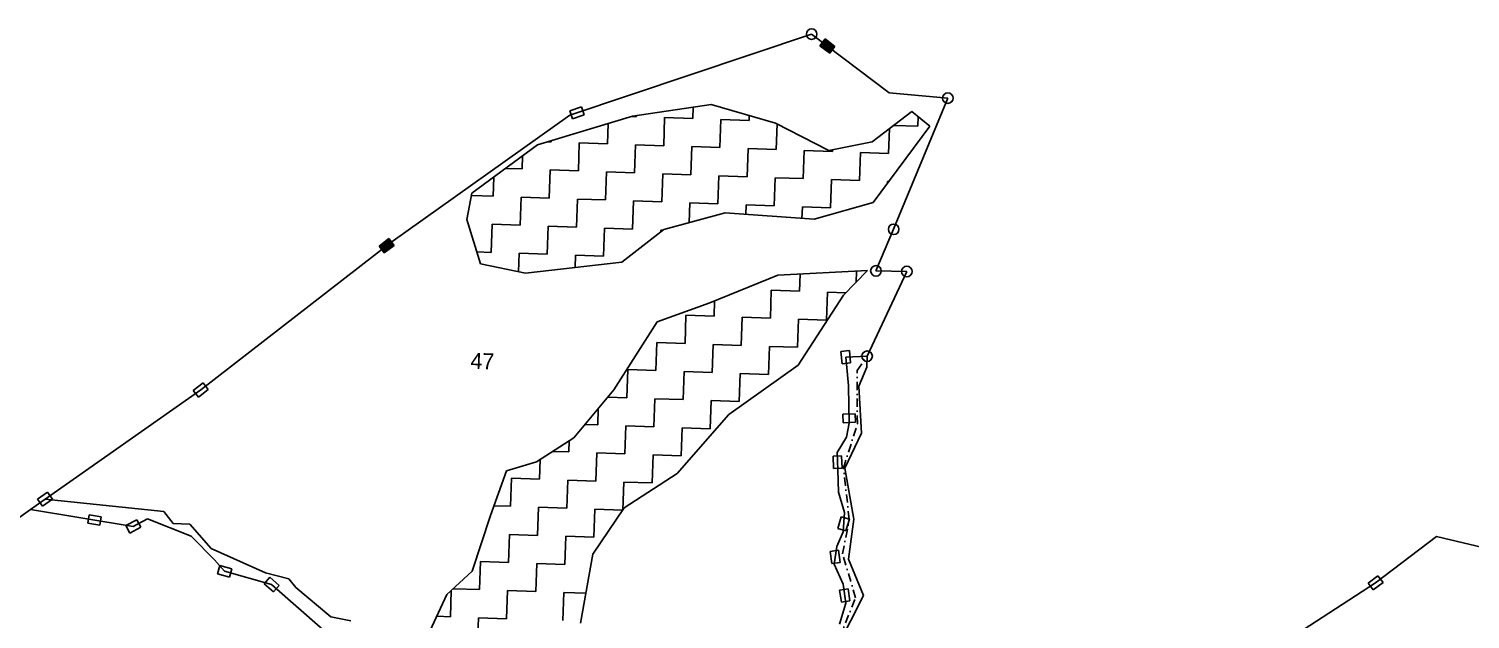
# Model space of a CAD drawing. Header units: metres. Extents: x 314603 to 317868, y 1882612 to 1884777.
# Drawn here: x 315112 to 315974, y 1883607 to 1883960 of the extents above; entities that cross this region are included whole.
import ezdxf

# ---------------------------------------------------------------- set-up
doc = ezdxf.new("R2010")
doc.units = ezdxf.units.M
doc.header["$MEASUREMENT"] = 0
doc.linetypes.add('DASHDOT', pattern=[1, 0.5, -0.25, 0, -0.25])
for name, color, linetype in [('OFF', 1, 'Continuous'), ('POLY_HATCH', 12, 'Continuous'), ('POLY_WATER', 4, 'Continuous'), ('TEXT_PARCEL', 7, 'Continuous'), ('V_BOUND_LINE', 7, 'Continuous'), ('V_BOUND_STREAM_LINE', 7, 'DASHDOT')]:
    doc.layers.add(name, color=color, linetype=linetype)
doc.styles.add('TEXT_MAP', font='')
doc.styles.get('TEXT_MAP').set_extended_font_data('Kruti Dev 050')

msp = doc.modelspace()

# ---------------------------------------------------------------- hatches: boundary and pattern name
for points in [[(315590.79, 1883945.63), (315593.87, 1883949.69), (315588, 1883954.15), (315584.92, 1883950.08)], [(315321.42, 1883830.19), (315324.55, 1883826.16), (315330.37, 1883830.68), (315327.24, 1883834.71)]]:
    msp.add_hatch(color=256).paths.add_polyline_path(points)

# ---------------------------------------------------------------- linework, layer by layer
for p, q in [((315584.92, 1883950.08), (315588, 1883954.15)), ((315590.79, 1883945.63), (315584.92, 1883950.08)), ((315588, 1883954.15), (315593.87, 1883949.69)), ((315593.87, 1883949.69), (315590.79, 1883945.63)), ((315435.36, 1883911.2), (315442.35, 1883913.55)), ((315442.35, 1883913.55), (315443.97, 1883908.71)), ((315436.98, 1883906.37), (315435.36, 1883911.2)), ((315443.97, 1883908.71), (315436.98, 1883906.37)), ((315321.42, 1883830.19), (315327.24, 1883834.71)), ((315324.55, 1883826.16), (315321.42, 1883830.19)), ((315330.37, 1883830.68), (315324.55, 1883826.16)), ((315327.24, 1883834.71), (315330.37, 1883830.68)), ((315597.47, 1883767.28), (315602.55, 1883767.75)), ((315598.15, 1883759.94), (315597.47, 1883767.28)), ((315602.55, 1883767.75), (315603.23, 1883760.41)), ((315603.23, 1883760.41), (315598.15, 1883759.94)), ((315210.37, 1883743.97), (315216.2, 1883748.49)), ((315213.5, 1883739.94), (315210.37, 1883743.97)), ((315219.32, 1883744.46), (315213.5, 1883739.94)), ((315216.2, 1883748.49), (315219.32, 1883744.46)), ((315598.6, 1883729.72), (315605.97, 1883729.98)), ((315598.79, 1883724.62), (315598.6, 1883729.72)), ((315606.15, 1883724.88), (315598.79, 1883724.62)), ((315605.97, 1883729.98), (315606.15, 1883724.88)), ((315592.79, 1883704.73), (315597.89, 1883704.89)), ((315593.04, 1883697.36), (315592.79, 1883704.73)), ((315598.13, 1883697.53), (315593.04, 1883697.36)), ((315597.89, 1883704.89), (315598.13, 1883697.53)), ((315117.27, 1883678.93), (315123.3, 1883683.16)), ((315123.3, 1883683.16), (315126.23, 1883678.98)), ((315120.19, 1883674.75), (315117.27, 1883678.93)), ((315126.23, 1883678.98), (315120.19, 1883674.75)), ((315147.25, 1883664.58), (315148.08, 1883669.61)), ((315154.52, 1883663.38), (315147.25, 1883664.58)), ((315148.08, 1883669.61), (315155.36, 1883668.41)), ((315155.36, 1883668.41), (315154.52, 1883663.38)), ((315170.03, 1883663.14), (315176.51, 1883666.66)), ((315172.47, 1883658.66), (315170.03, 1883663.14)), ((315176.51, 1883666.66), (315178.95, 1883662.18)), ((315595.58, 1883661.4), (315597.71, 1883668.46)), ((315597.71, 1883668.46), (315602.59, 1883666.99)), ((315602.59, 1883666.99), (315600.46, 1883659.93)), ((315178.95, 1883662.18), (315172.47, 1883658.66)), ((315600.46, 1883659.93), (315595.58, 1883661.4)), ((315591.07, 1883647.71), (315596.12, 1883648.39)), ((315592.05, 1883640.4), (315591.07, 1883647.71)), ((315596.12, 1883648.39), (315597.1, 1883641.08)), ((315224.83, 1883634.33), (315226.21, 1883639.24)), ((315226.21, 1883639.24), (315233.3, 1883637.24)), ((315233.3, 1883637.24), (315231.92, 1883632.34)), ((315597.1, 1883641.08), (315592.05, 1883640.4)), ((315231.92, 1883632.34), (315224.83, 1883634.33)), ((315252.75, 1883628.39), (315256.12, 1883632.22)), ((315258.28, 1883623.52), (315252.75, 1883628.39)), ((315256.12, 1883632.22), (315261.65, 1883627.35)), ((315912.63, 1883628.67), (315918.49, 1883633.14)), ((315915.72, 1883624.62), (315912.63, 1883628.67)), ((315921.58, 1883629.09), (315915.72, 1883624.62)), ((315918.49, 1883633.14), (315921.58, 1883629.09)), ((315261.65, 1883627.35), (315258.28, 1883623.52)), ((315596.69, 1883624.61), (315601.73, 1883625.39)), ((315597.82, 1883617.32), (315596.69, 1883624.61)), ((315601.73, 1883625.39), (315602.86, 1883618.1)), ((315602.86, 1883618.1), (315597.82, 1883617.32))]:
    msp.add_line(p, q)
for centre in [(315579.98, 1883957.04), (315661.38, 1883918.75), (315628.98, 1883840.29), (315618.41, 1883815.43), (315636.86, 1883815.07), (315613.12, 1883764.41)]:
    msp.add_circle(centre, 3.16)
at = {"layer": 'OFF'}
msp.add_line((315600.35, 1883763.85), (315613.12, 1883764.41), dxfattribs=at)
at = {"layer": 'POLY_HATCH'}
for p, q in [((315519.91, 1883914.97), (315472.85, 1883908.02)), ((315558.44, 1883903.76), (315519.91, 1883914.97)), ((315472.85, 1883908.02), (315416.2, 1883890.87)), ((315590.2, 1883887.51), (315558.44, 1883903.76)), ((315639.81, 1883910.84), (315616.1, 1883892.55)), ((315650.71, 1883901.9), (315639.81, 1883910.84)), ((315616.83, 1883856.3), (315650.71, 1883901.9)), ((315416.2, 1883890.87), (315376.95, 1883861.92)), ((315616.1, 1883892.55), (315590.2, 1883887.51)), ((315376.95, 1883861.92), (315373.77, 1883846.22)), ((315581.53, 1883846.31), (315616.83, 1883856.3)), ((315373.77, 1883846.22), (315382.08, 1883819.59)), ((315491.62, 1883840.19), (315528.24, 1883850.12)), ((315528.24, 1883850.12), (315581.53, 1883846.31)), ((315466.54, 1883820.63), (315491.62, 1883840.19)), ((315382.08, 1883819.59), (315408.93, 1883814.05)), ((315408.93, 1883814.05), (315466.54, 1883820.63)), ((315519.03, 1883796.42), (315559.82, 1883812.8)), ((315559.82, 1883812.8), (315613.34, 1883815.57)), ((315613.34, 1883815.57), (315598.99, 1883800.91)), ((315598.99, 1883800.91), (315571.82, 1883759.03)), ((315487.63, 1883784.99), (315519.03, 1883796.42)), ((315461.83, 1883744.37), (315487.63, 1883784.99)), ((315571.82, 1883759.03), (315530.57, 1883729.49)), ((315437.76, 1883715.56), (315461.83, 1883744.37)), ((315530.57, 1883729.49), (315499.68, 1883694.33)), ((315415.5, 1883701.18), (315437.76, 1883715.56)), ((315397.51, 1883695.87), (315415.5, 1883701.18)), ((315388.01, 1883669.19), (315397.51, 1883695.87)), ((315499.68, 1883694.33), (315467.97, 1883673.68)), ((315467.97, 1883673.68), (315449.21, 1883646)), ((315376.98, 1883635.97), (315388.01, 1883669.19)), ((315449.21, 1883646), (315441.86, 1883604.75)), ((315361.99, 1883622), (315376.98, 1883635.97)), ((315350.58, 1883597.36), (315361.99, 1883622))]:
    msp.add_line(p, q, dxfattribs=at)
at = {"layer": 'POLY_HATCH', "linetype": 'Continuous'}
for p, q in [((315508.91, 1883906.52), (315509.15, 1883913.38)), ((315472.09, 1883907.79), (315475.3, 1883907.68)), ((315475.3, 1883907.68), (315475.32, 1883908.39)), ((315491.53, 1883890.29), (315492.11, 1883907.1)), ((315492.11, 1883907.1), (315508.91, 1883906.52)), ((315525.14, 1883889.14), (315525.72, 1883905.95)), ((315525.72, 1883905.95), (315542.53, 1883905.37)), ((315542.53, 1883905.37), (315542.63, 1883908.36)), ((315643.38, 1883901.89), (315643.58, 1883907.75)), ((315457.91, 1883891.45), (315458.33, 1883903.63)), ((315558.76, 1883887.98), (315559.29, 1883903.33)), ((315625.99, 1883885.67), (315626.5, 1883900.58)), ((315628.86, 1883902.39), (315643.38, 1883901.89)), ((315422.18, 1883892.68), (315424.29, 1883892.61)), ((315424.29, 1883892.61), (315424.32, 1883893.33)), ((315440.52, 1883875.22), (315441.1, 1883892.03)), ((315441.1, 1883892.03), (315457.91, 1883891.45)), ((315474.14, 1883874.07), (315474.72, 1883890.87)), ((315474.72, 1883890.87), (315491.53, 1883890.29)), ((315507.76, 1883872.91), (315508.33, 1883889.72)), ((315508.33, 1883889.72), (315525.14, 1883889.14)), ((315541.37, 1883871.75), (315541.95, 1883888.56)), ((315541.95, 1883888.56), (315558.76, 1883887.98)), ((315574.99, 1883870.59), (315575.57, 1883887.4)), ((315575.57, 1883887.4), (315592.38, 1883886.82)), ((315592.38, 1883886.82), (315592.41, 1883887.94)), ((315406.91, 1883876.38), (315407.18, 1883884.22)), ((315608.6, 1883869.44), (315609.18, 1883886.24)), ((315609.18, 1883886.24), (315625.99, 1883885.67)), ((315389.52, 1883860.15), (315389.91, 1883871.48)), ((315397.01, 1883876.72), (315406.91, 1883876.38)), ((315423.14, 1883858.99), (315423.72, 1883875.8)), ((315423.72, 1883875.8), (315440.52, 1883875.22)), ((315456.75, 1883857.84), (315457.33, 1883874.64)), ((315457.33, 1883874.64), (315474.14, 1883874.07)), ((315490.37, 1883856.68), (315490.95, 1883873.49)), ((315490.95, 1883873.49), (315507.76, 1883872.91)), ((315523.99, 1883855.52), (315524.56, 1883872.33)), ((315524.56, 1883872.33), (315541.37, 1883871.75)), ((315557.6, 1883854.36), (315558.18, 1883871.17)), ((315558.18, 1883871.17), (315574.99, 1883870.59)), ((315591.22, 1883853.21), (315591.8, 1883870.01)), ((315591.8, 1883870.01), (315608.6, 1883869.44)), ((315625.38, 1883867.8), (315625.41, 1883868.86)), ((315625.41, 1883868.86), (315626.14, 1883868.83)), ((315376.68, 1883860.59), (315389.52, 1883860.15)), ((315405.75, 1883842.76), (315406.33, 1883859.57)), ((315406.33, 1883859.57), (315423.14, 1883858.99)), ((315439.37, 1883841.61), (315439.94, 1883858.41)), ((315439.94, 1883858.41), (315456.75, 1883857.84)), ((315472.98, 1883840.45), (315473.56, 1883857.26)), ((315473.56, 1883857.26), (315490.37, 1883856.68)), ((315506.77, 1883844.3), (315507.18, 1883856.1)), ((315507.18, 1883856.1), (315523.99, 1883855.52)), ((315540.6, 1883849.24), (315540.79, 1883854.94)), ((315540.79, 1883854.94), (315557.6, 1883854.36)), ((315574.17, 1883846.84), (315574.41, 1883853.79)), ((315574.41, 1883853.79), (315591.22, 1883853.21)), ((315388.36, 1883826.53), (315388.94, 1883843.34)), ((315388.94, 1883843.34), (315405.75, 1883842.76)), ((315421.98, 1883825.38), (315422.56, 1883842.19)), ((315422.56, 1883842.19), (315439.37, 1883841.61)), ((315455.6, 1883824.22), (315456.17, 1883841.03)), ((315456.17, 1883841.03), (315472.98, 1883840.45)), ((315489.75, 1883838.73), (315489.79, 1883839.87)), ((315489.79, 1883839.87), (315491.15, 1883839.82)), ((315379.82, 1883826.83), (315388.36, 1883826.53)), ((315404.79, 1883814.9), (315405.17, 1883825.96)), ((315405.17, 1883825.96), (315421.98, 1883825.38)), ((315438.53, 1883817.43), (315438.79, 1883824.8)), ((315438.79, 1883824.8), (315455.6, 1883824.22)), ((315572.67, 1883803.36), (315573.02, 1883813.48)), ((315606.51, 1883808.59), (315606.74, 1883815.23)), ((315555.29, 1883787.13), (315555.87, 1883803.94)), ((315555.87, 1883803.94), (315572.67, 1883803.36)), ((315588.9, 1883785.97), (315589.48, 1883802.78)), ((315589.48, 1883802.78), (315600.45, 1883802.4)), ((315521.67, 1883788.29), (315521.99, 1883797.61)), ((315504.28, 1883772.06), (315504.86, 1883788.87)), ((315504.86, 1883788.87), (315521.67, 1883788.29)), ((315537.9, 1883770.9), (315538.48, 1883787.71)), ((315538.48, 1883787.71), (315555.29, 1883787.13)), ((315571.52, 1883769.74), (315572.09, 1883786.55)), ((315572.09, 1883786.55), (315588.9, 1883785.97)), ((315486.9, 1883755.83), (315487.48, 1883772.64)), ((315487.48, 1883772.64), (315504.28, 1883772.06)), ((315520.51, 1883754.67), (315521.09, 1883771.48)), ((315521.09, 1883771.48), (315537.9, 1883770.9)), ((315554.13, 1883753.52), (315554.71, 1883770.32)), ((315554.71, 1883770.32), (315571.52, 1883769.74)), ((315469.51, 1883739.6), (315470.09, 1883756.41)), ((315470.09, 1883756.41), (315486.9, 1883755.83)), ((315503.13, 1883738.44), (315503.7, 1883755.25)), ((315503.7, 1883755.25), (315520.51, 1883754.67)), ((315536.74, 1883737.29), (315537.32, 1883754.09)), ((315537.32, 1883754.09), (315554.13, 1883753.52)), ((315458.17, 1883739.99), (315469.51, 1883739.6)), ((315452.12, 1883723.37), (315452.46, 1883733.16)), ((315485.74, 1883722.21), (315486.32, 1883739.02)), ((315486.32, 1883739.02), (315503.13, 1883738.44)), ((315519.36, 1883721.06), (315519.93, 1883737.86)), ((315519.93, 1883737.86), (315536.74, 1883737.29)), ((315444.5, 1883723.63), (315452.12, 1883723.37)), ((315468.35, 1883705.98), (315468.93, 1883722.79)), ((315468.93, 1883722.79), (315485.74, 1883722.21)), ((315501.97, 1883704.83), (315502.55, 1883721.63)), ((315502.55, 1883721.63), (315519.36, 1883721.06)), ((315425.23, 1883707.47), (315434.74, 1883707.14)), ((315434.74, 1883707.14), (315434.96, 1883713.76)), ((315450.97, 1883689.75), (315451.54, 1883706.56)), ((315451.54, 1883706.56), (315468.35, 1883705.98)), ((315417.35, 1883690.91), (315417.75, 1883702.63)), ((315484.58, 1883688.6), (315485.16, 1883705.41)), ((315485.16, 1883705.41), (315501.97, 1883704.83)), ((315399.96, 1883674.68), (315400.54, 1883691.49)), ((315400.54, 1883691.49), (315417.35, 1883690.91)), ((315433.58, 1883673.53), (315434.16, 1883690.33)), ((315434.16, 1883690.33), (315450.97, 1883689.75)), ((315467.2, 1883672.54), (315467.77, 1883689.18)), ((315467.77, 1883689.18), (315484.58, 1883688.6)), ((315390.09, 1883675.02), (315399.96, 1883674.68)), ((315416.19, 1883657.3), (315416.77, 1883674.1)), ((315416.77, 1883674.1), (315433.58, 1883673.53)), ((315449.81, 1883656.14), (315450.39, 1883672.95)), ((315450.39, 1883672.95), (315467.09, 1883672.37)), ((315398.8, 1883641.07), (315399.38, 1883657.87)), ((315399.38, 1883657.87), (315416.19, 1883657.3)), ((315432.42, 1883639.91), (315433, 1883656.72)), ((315433, 1883656.72), (315449.81, 1883656.14)), ((315381.42, 1883624.84), (315382, 1883641.65)), ((315382, 1883641.65), (315398.8, 1883641.07)), ((315415.03, 1883623.68), (315415.61, 1883640.49)), ((315415.61, 1883640.49), (315432.42, 1883639.91)), ((315364.03, 1883608.61), (315364.58, 1883624.41)), ((315365.62, 1883625.38), (315381.42, 1883624.84)), ((315397.65, 1883607.45), (315398.23, 1883624.26)), ((315398.23, 1883624.26), (315415.03, 1883623.68)), ((315431.26, 1883606.29), (315431.84, 1883623.1)), ((315431.84, 1883623.1), (315445.05, 1883622.65)), ((315355.92, 1883608.89), (315364.03, 1883608.61)), ((315380.3, 1883592.49), (315380.84, 1883608.03)), ((315380.84, 1883608.03), (315397.65, 1883607.45))]:
    msp.add_line(p, q, dxfattribs=at)
at = {"layer": 'POLY_WATER'}
for p, q in [((315601.93, 1883746.82), (315600.35, 1883763.85)), ((315608.26, 1883746.47), (315612.91, 1883757.79)), ((315612.91, 1883757.79), (315613.12, 1883764.41)), ((315602.23, 1883734.81), (315601.93, 1883746.82)), ((315609.8, 1883718.42), (315608.26, 1883746.47)), ((315602.44, 1883724.39), (315602.23, 1883734.81)), ((315600.78, 1883715.97), (315602.44, 1883724.39)), ((315595.26, 1883706.87), (315600.78, 1883715.97)), ((315599.91, 1883697.41), (315609.8, 1883718.42)), ((315595.63, 1883696.45), (315595.26, 1883706.87)), ((315605.25, 1883667.01), (315599.91, 1883697.41)), ((315596.05, 1883683.15), (315595.63, 1883696.45)), ((315599.56, 1883671.03), (315596.05, 1883683.15)), ((315113.08, 1883672.81), (315174.49, 1883662.66)), ((315192.67, 1883671.62), (315121.75, 1883678.96)), ((315198.26, 1883664.47), (315192.67, 1883671.62)), ((315174.49, 1883662.66), (315182.93, 1883667.25)), ((315182.93, 1883667.25), (315209.09, 1883656.77)), ((315208.21, 1883663.94), (315198.26, 1883664.47)), ((315221.07, 1883649.41), (315208.21, 1883663.94)), ((315598.75, 1883659.37), (315599.56, 1883671.03)), ((315601.92, 1883643), (315605.25, 1883667.01)), ((315209.09, 1883656.77), (315223.09, 1883642.57)), ((315595.01, 1883650.69), (315598.75, 1883659.37)), ((315253.49, 1883634.95), (315221.07, 1883649.41)), ((315593.44, 1883640.02), (315595.01, 1883650.69)), ((315223.09, 1883642.57), (315229.06, 1883635.79)), ((315598.72, 1883628.15), (315593.44, 1883640.02)), ((315610.89, 1883621.34), (315601.92, 1883643)), ((315229.06, 1883635.79), (315257.2, 1883627.87)), ((315267.48, 1883631.27), (315253.49, 1883634.95)), ((315271.63, 1883626.06), (315267.48, 1883631.27)), ((315600.49, 1883616.73), (315598.72, 1883628.15)), ((315257.2, 1883627.87), (315302.3, 1883588.17)), ((315292.66, 1883608.61), (315271.63, 1883626.06)), ((315595.7, 1883591.09), (315610.89, 1883621.34)), ((315596.61, 1883604.21), (315600.49, 1883616.73)), ((315304.43, 1883606.14), (315292.66, 1883608.61))]:
    msp.add_line(p, q, dxfattribs=at)
at = {"layer": 'V_BOUND_LINE'}
for p, q in [((315579.98, 1883957.04), (315435.36, 1883908.51)), ((315626.24, 1883921.9), (315579.98, 1883957.04)), ((315661.38, 1883918.75), (315626.24, 1883921.9)), ((315628.98, 1883840.29), (315661.38, 1883918.75)), ((315435.36, 1883908.51), (315328.36, 1883832.35)), ((315618.41, 1883815.43), (315628.98, 1883840.29)), ((315328.36, 1883832.35), (315214.85, 1883744.21)), ((315613.12, 1883764.41), (315636.86, 1883815.07)), ((315636.86, 1883815.07), (315618.41, 1883815.43)), ((315214.85, 1883744.21), (315121.75, 1883678.96)), ((315113.08, 1883672.81), (315039.88, 1883620.77)), ((315119.84, 1883677.62), (315113.08, 1883672.81)), ((315121.75, 1883678.96), (315119.84, 1883677.62)), ((315953.48, 1883656.64), (315917.1, 1883628.88)), ((315996.04, 1883646.38), (315953.48, 1883656.64)), ((315917.1, 1883628.88), (315820.3, 1883566.14))]:
    msp.add_line(p, q, dxfattribs=at)
at = {"layer": 'V_BOUND_STREAM_LINE', "ltscale": 10}
for p, q in [((315607.13, 1883755.81), (315613.12, 1883764.41)), ((315607.31, 1883723.99), (315607.13, 1883755.81)), ((315599.01, 1883697.39), (315607.31, 1883723.99)), ((315602.45, 1883666.81), (315599.01, 1883697.39)), ((315598.43, 1883646.16), (315602.45, 1883666.81)), ((315606.27, 1883620.02), (315598.43, 1883646.16)), ((315596.52, 1883595.5), (315606.27, 1883620.02))]:
    msp.add_line(p, q, dxfattribs=at)

# ---------------------------------------------------------------- texts
at = {"layer": 'TEXT_PARCEL', "style": 'TEXT_MAP'}
msp.add_text('47', height=9.535, rotation=358.02804, dxfattribs=at).set_placement((315375.92, 1883757))

doc.saveas('drawing.dxf')
